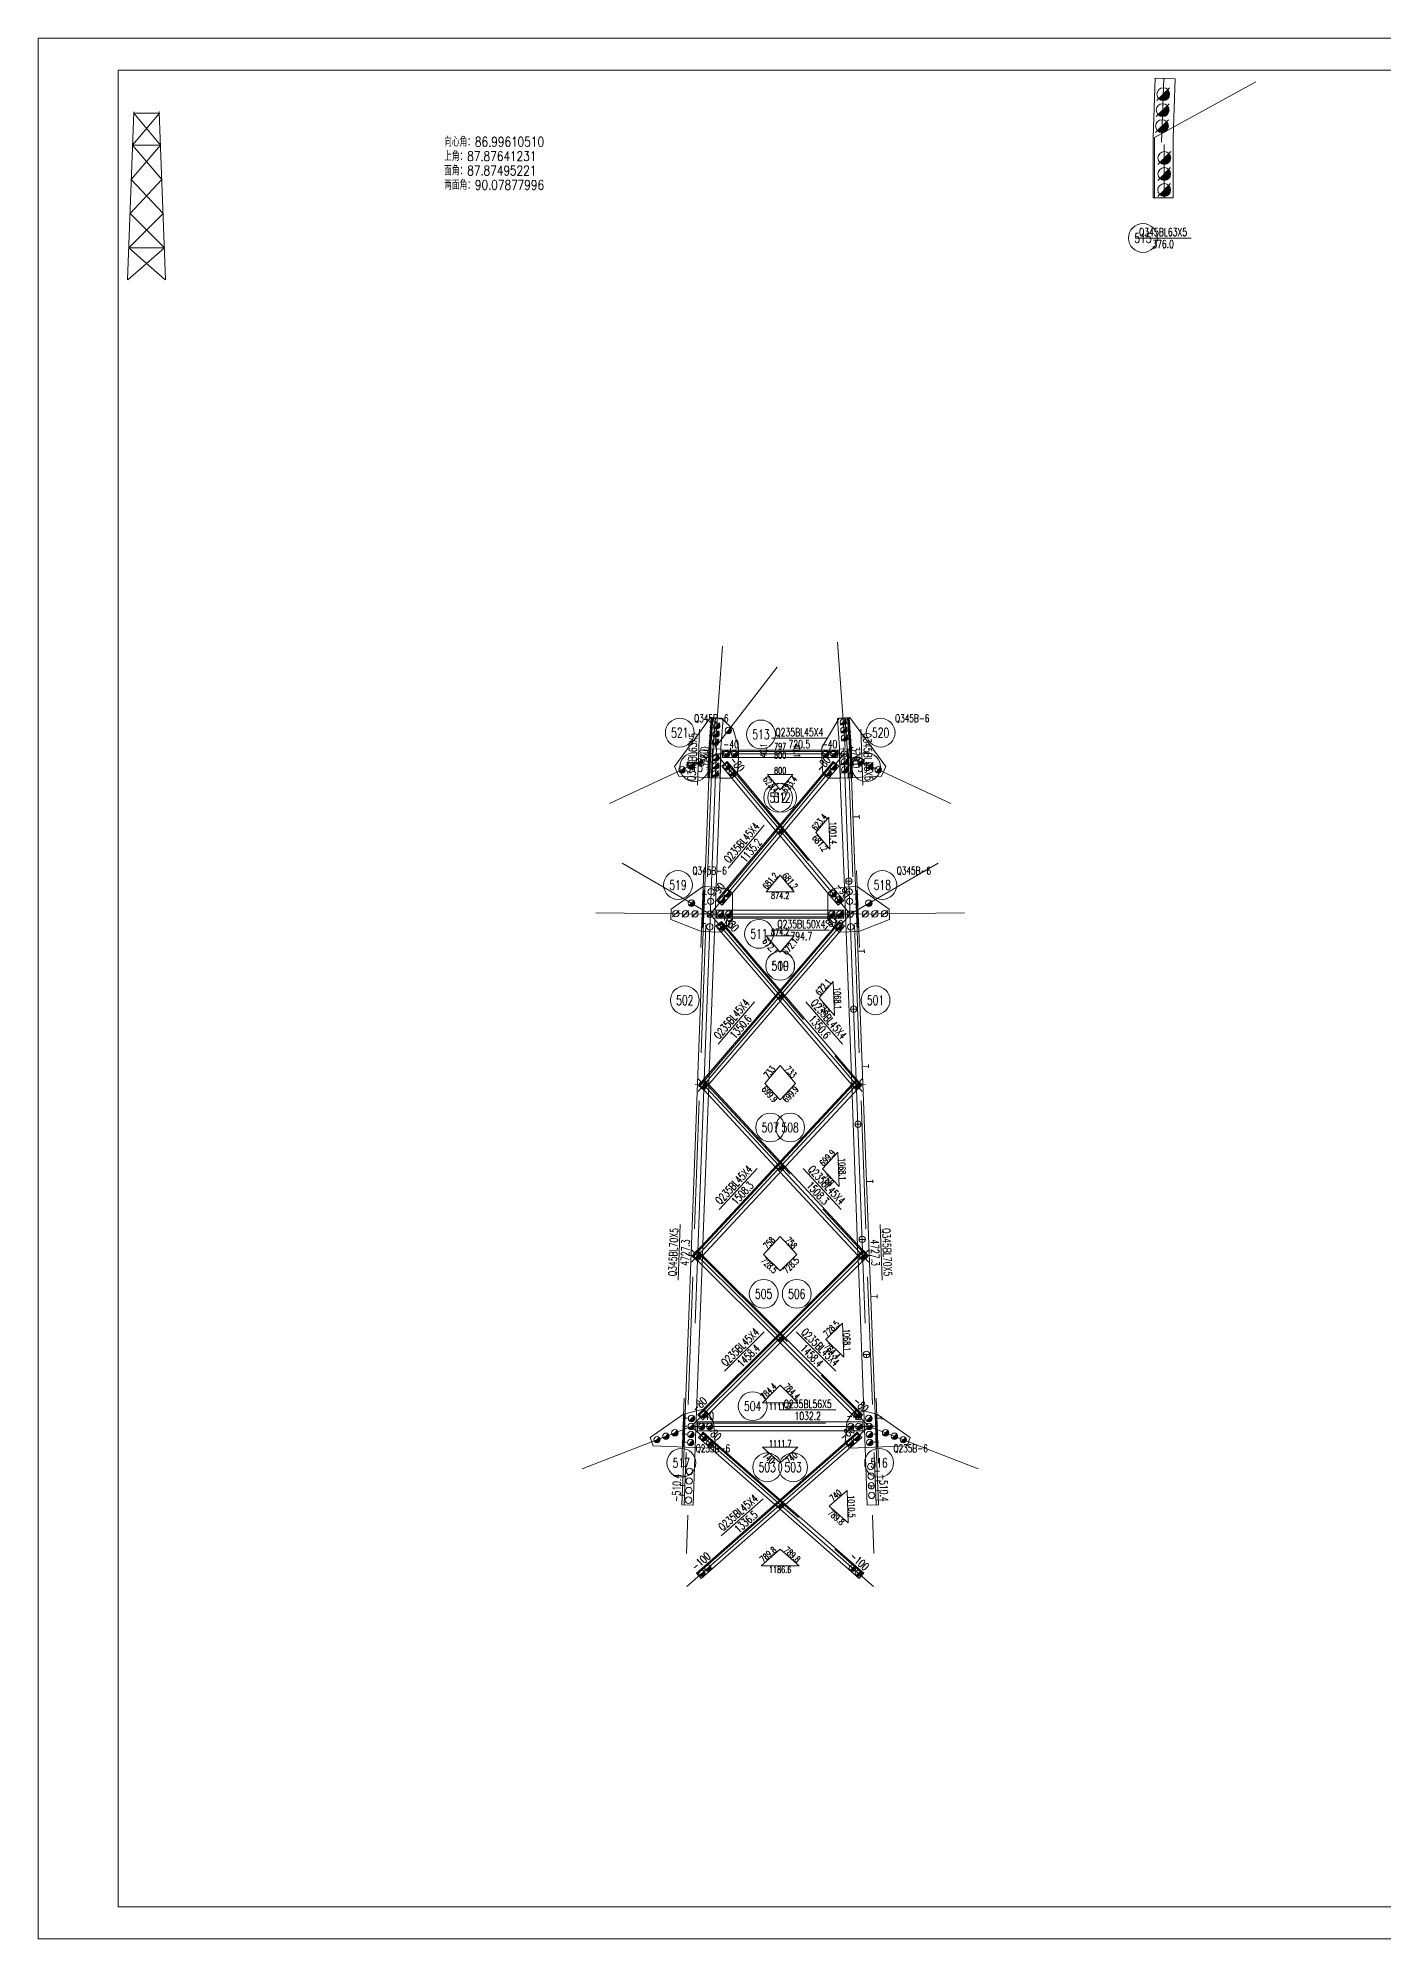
# Model space of a CAD drawing. Extents: x 0 to 841, y 0 to 594.
# Drawn here: x 0 to 420, y 0 to 594 of the extents above; entities that cross this region are included whole.
import ezdxf
from ezdxf.enums import TextEntityAlignment as Align

# ---------------------------------------------------------------- set-up
doc = ezdxf.new("R2010")
doc.units = 0
doc.header["$LTSCALE"] = 20
doc.header["$MEASUREMENT"] = 0
doc.linetypes.add('Dash', pattern=[2.75, 2, -0.75])
doc.linetypes.add('DashDot', pattern=[15.6, 9, -3, 0.6, -3])
doc.layers.get('0').update_dxf_attribs({"linetype": 'CONTINUOUS', "lineweight": 25})
doc.styles.get("Standard").update_dxf_attribs({"font": 'simplex', "width": 0.7, "bigfont": 'gbhzfs.shx'})

# ---------------------------------------------------------------- blocks, each defined once
blk = doc.blocks.new('M16X50S')
at = {"color": 3, "linetype": 'Continuous', "lineweight": 13}
blk.add_line((-1, -1), (1, 1), dxfattribs=at)
blk.add_circle((0, 0), 1, dxfattribs=at)
for radius in [0.9, 0.8, 0.7, 0.6, 0.5, 0.4, 0.3, 0.2, 0.1]:
    blk.add_arc((0, 0), radius, 225, 45, dxfattribs=at)
blk = doc.blocks.new('StepBolt')
at = {"color": 3, "linetype": 'Continuous', "lineweight": 13}
for p, q in [((-1, 0), (1, 0)), ((0, 0), (0, -1))]:
    blk.add_line(p, q, dxfattribs=at)
blk.add_circle((0, 0), 1, dxfattribs=at)
blk = doc.blocks.new('M16X40S')
at = {"color": 3, "linetype": 'Continuous', "lineweight": 13}
blk.add_line((-0.707, -0.707), (0.707, 0.707), dxfattribs=at)
blk.add_circle((0, 0), 1, dxfattribs=at)
for radius in [0.9, 0.8, 0.7, 0.6, 0.5, 0.4, 0.3, 0.2, 0.1]:
    blk.add_arc((0, 0), radius, 225, 45, dxfattribs=at)
blk = doc.blocks.new('M20X55S')
at = {"color": 3, "linetype": 'Continuous', "lineweight": 13}
blk.add_line((-1, -1), (1, 1), dxfattribs=at)
blk.add_circle((0, 0), 1, dxfattribs=at)
blk = doc.blocks.new('M20X45S')
at = {"color": 3, "linetype": 'Continuous', "lineweight": 13}
blk.add_circle((0, 0), 1, dxfattribs=at)

msp = doc.modelspace()

# ---------------------------------------------------------------- linework, layer by layer
at = {"color": 7, "linetype": 'Continuous', "lineweight": 18}
for p, q in [((0, 594), (841, 594)), ((0, 0), (0, 594)), ((25, 584), (831, 584)), ((25, 10), (25, 584)), ((25, 10), (831, 10)), ((0, 0), (841, 0))]:
    msp.add_line(p, q, dxfattribs=at)
at = {"color": 1, "linetype": 'Dash', "lineweight": 0}
for p, q in [((348.84, 562.87), (380.5, 580.36)), ((348.84, 544.02), (348.84, 562.87)), ((210.32, 381.64), (209.64, 372.32)), ((209.94, 372.3), (210.62, 381.62)), ((210.62, 381.62), (210.32, 381.64)), ((210.94, 372.26), (211.62, 381.55)), ((252.79, 372.26), (252.11, 381.55)), ((253.11, 381.62), (253.41, 381.64)), ((253.79, 372.3), (253.11, 381.62)), ((253.41, 381.64), (254.09, 372.32)), ((210.67, 371.84), (201.91, 135.66)), ((209.64, 372.32), (209.29, 362.92)), ((209.59, 362.9), (209.94, 372.3)), ((209.92, 371.87), (209.59, 362.9)), ((213.42, 371.74), (209.92, 371.87)), ((210.59, 362.84), (210.94, 372.26)), ((213.09, 362.74), (213.42, 371.74)), ((213.86, 371.44), (218.86, 371.44)), ((213.86, 369.19), (213.86, 371.44)), ((213.86, 371.04), (249.86, 371.04)), ((218.86, 369.19), (213.86, 369.19)), ((244.86, 371.44), (249.86, 371.44)), ((249.86, 369.19), (244.86, 369.19)), ((249.86, 371.44), (249.86, 369.19)), ((250.31, 371.74), (253.81, 371.87)), ((250.64, 362.74), (250.31, 371.74)), ((253.14, 362.84), (252.79, 372.26)), ((253.06, 371.84), (261.82, 135.66)), ((254.14, 362.9), (253.79, 372.3)), ((253.81, 371.87), (254.14, 362.9)), ((254.09, 372.32), (254.44, 362.92)), ((213.59, 366.52), (215.31, 367.96)), ((216.8, 362.68), (213.59, 366.52)), ((215.01, 367.7), (251.41, 324.19)), ((215.31, 367.96), (218.52, 364.13)), ((245.21, 364.13), (246.93, 362.68)), ((231.86, 344.67), (230.4, 346.42)), ((231.86, 348.18), (233.33, 346.42)), ((207.55, 316.09), (207.98, 327.59)), ((208.33, 328.83), (207.81, 314.83)), ((208.28, 327.58), (207.85, 316.08)), ((207.98, 327.59), (208.28, 327.58)), ((211.3, 314.69), (211.82, 328.7)), ((216.95, 326.84), (215.22, 328.28)), ((249.99, 323), (246.78, 326.84)), ((248.51, 328.28), (251.71, 324.45)), ((252.43, 314.69), (251.91, 328.7)), ((255.4, 328.83), (255.92, 314.83)), ((255.75, 327.59), (255.45, 327.58)), ((255.45, 327.58), (255.88, 316.08)), ((256.18, 316.09), (255.75, 327.59)), ((216.99, 321.51), (212.01, 321.51)), ((212.01, 321.51), (212.01, 319.01)), ((251.72, 321.51), (246.74, 321.51)), ((251.71, 324.45), (249.99, 323)), ((251.72, 319.01), (251.72, 321.51)), ((207.85, 316.08), (207.55, 316.09)), ((211.78, 316.5), (213.48, 317.97)), ((213.4, 314.6), (211.78, 316.5)), ((212.01, 319.41), (251.72, 319.41)), ((212.01, 319.01), (217.01, 319.01)), ((213.18, 317.71), (257.12, 266.38)), ((213.48, 317.97), (215.11, 316.07)), ((246.72, 319.01), (251.72, 319.01)), ((248.62, 316.07), (248.62, 316.07)), ((248.62, 316.07), (250.33, 314.6)), ((255.88, 316.08), (256.18, 316.09)), ((231.86, 293.04), (230.38, 294.77)), ((231.86, 296.5), (233.35, 294.77)), ((206.63, 267.29), (208.02, 268.59)), ((207.73, 268.31), (259.12, 213.07)), ((208.02, 268.59), (209.54, 266.96)), ((209.53, 266.95), (209.67, 270.57)), ((254.06, 270.57), (257.13, 266.99)), ((206.61, 266.8), (206.63, 267.29)), ((209.42, 263.78), (206.61, 266.8)), ((255.68, 265.22), (254.19, 266.96)), ((254.31, 263.78), (254.2, 266.96)), ((257.12, 266.46), (255.68, 265.22)), ((257.13, 266.99), (257.12, 266.46)), ((231.86, 239.65), (230.33, 241.3)), ((231.86, 242.95), (233.4, 241.3)), ((204.64, 213.87), (205.98, 215.21)), ((204.64, 213.37), (204.64, 213.87)), ((205.69, 214.93), (257.35, 163.5)), ((205.98, 215.21), (207.62, 213.58)), ((207.55, 213.52), (207.68, 216.96)), ((256.05, 216.96), (259.1, 213.68)), ((207.44, 210.58), (204.64, 213.37)), ((257.72, 211.85), (256.11, 213.58)), ((256.29, 210.58), (256.17, 213.64)), ((259.12, 213.15), (257.72, 211.85)), ((259.1, 213.68), (259.12, 213.15)), ((231.86, 186.26), (230.27, 187.85)), ((231.86, 189.44), (233.46, 187.85)), ((201.91, 163.98), (201.54, 153.99)), ((202.22, 164.11), (201.83, 153.7)), ((201.84, 153.98), (202.21, 163.97)), ((202.21, 163.97), (201.91, 163.98)), ((205.33, 153.57), (205.75, 165.01)), ((206.07, 161.55), (211.07, 161.55)), ((206.07, 158.75), (206.07, 161.55)), ((206.07, 161.15), (257.66, 161.15)), ((209.46, 163.95), (207.87, 165.55)), ((252.66, 161.55), (257.66, 161.55)), ((256.05, 162.19), (254.27, 163.95)), ((255.86, 165.55), (257.63, 163.78)), ((257.63, 163.78), (256.05, 162.19)), ((257.66, 161.55), (257.66, 158.75)), ((258.4, 153.57), (257.98, 165.01)), ((261.51, 164.11), (261.9, 153.7)), ((261.82, 163.98), (261.52, 163.97)), ((261.52, 163.97), (261.89, 153.98)), ((262.19, 153.99), (261.82, 163.98)), ((211.3, 158.75), (206.07, 158.75)), ((206.35, 156.68), (207.84, 158.37)), ((210.11, 153.38), (206.35, 156.68)), ((207.57, 158.07), (257.75, 113.98)), ((207.84, 158.37), (211.59, 155.07)), ((252.14, 155.07), (253.62, 153.38)), ((257.66, 158.75), (252.43, 158.75)), ((201.54, 153.99), (201.84, 153.98)), ((261.89, 153.98), (262.19, 153.99)), ((231.86, 137.26), (233.57, 135.76)), ((231.86, 134.26), (230.16, 135.76))]:
    msp.add_line(p, q, dxfattribs=at)
at = {"color": 2, "linetype": 'DashDot', "lineweight": 0}
for p, q in [((351.72, 581.4), (350.99, 561.48)), ((351.84, 544.02), (351.88, 560.68)), ((213.87, 403.96), (211.54, 372.29)), ((249.77, 405.2), (252.19, 372.29)), ((230.94, 397.43), (211.54, 372.29)), ((211.86, 370.29), (178.55, 354.79)), ((211.94, 372.29), (202.22, 110.11)), ((251.86, 370.29), (210.01, 320.26)), ((211.86, 370.29), (251.86, 370.29)), ((211.86, 370.29), (253.72, 320.26)), ((251.79, 372.29), (261.51, 110.11)), ((251.87, 370.29), (285.18, 354.79)), ((182.54, 336.19), (210, 320.25)), ((281.19, 336.19), (253.73, 320.25)), ((210.01, 320.26), (174.26, 320.66)), ((253.72, 320.26), (206.24, 264.8)), ((210.01, 320.26), (253.72, 320.26)), ((210.01, 320.26), (257.49, 264.8)), ((253.72, 320.26), (289.47, 320.66)), ((257.57, 268.9), (204.18, 211.5)), ((206.16, 268.9), (259.55, 211.5)), ((259.63, 215.46), (204.07, 160.15)), ((204.1, 215.46), (259.66, 160.15)), ((204.07, 160.16), (170.04, 146.96)), ((259.66, 160.15), (202.72, 110.11)), ((204.07, 160.15), (259.66, 160.15)), ((204.07, 160.15), (261.01, 110.11)), ((259.66, 160.16), (293.69, 146.96))]:
    msp.add_line(p, q, dxfattribs=at)
at = {"color": 7, "linetype": 'Continuous', "lineweight": 0}
for p, q in [((29.92, 570.88), (27.98, 518.44)), ((37.91, 570.48), (29.54, 560.47)), ((29.91, 570.48), (37.91, 570.48)), ((29.91, 570.48), (38.28, 560.47)), ((37.89, 570.88), (39.84, 518.44)), ((38.28, 560.47), (29.14, 549.79)), ((29.54, 560.47), (38.28, 560.47)), ((29.54, 560.47), (38.68, 549.79)), ((38.68, 549.79), (28.75, 539.12)), ((29.14, 549.79), (39.07, 539.12)), ((39.07, 539.12), (28.35, 528.45)), ((28.75, 539.12), (39.47, 528.45)), ((39.47, 528.45), (28.08, 518.44)), ((28.35, 528.45), (39.47, 528.45)), ((28.35, 528.45), (39.74, 518.44)), ((248.72, 367.7), (212.32, 324.19)), ((250.55, 317.71), (206.65, 266.42)), ((256, 268.31), (204.65, 213.11)), ((258.03, 214.93), (206.38, 163.5)), ((256.16, 158.07), (205.98, 113.98))]:
    msp.add_line(p, q, dxfattribs=at)
at = {"color": 7, "linetype": 'Continuous', "lineweight": 13}
for p, q in [((342.74, 531.51), (360.24, 531.51)), ((206, 360.54), (206.65, 378.03)), ((229.11, 375.19), (246.61, 375.19)), ((257.73, 360.54), (257.08, 378.03)), ((226.89, 348.07), (215.66, 334.65)), ((229.73, 315.26), (247.23, 315.26)), ((223.82, 292.86), (212.44, 279.57)), ((239.91, 292.86), (251.29, 279.57)), ((224.69, 240.75), (212.77, 227.93)), ((239.04, 240.75), (250.96, 227.93)), ((200.66, 223.3), (200.01, 205.81)), ((263.07, 223.3), (263.72, 205.81)), ((226.87, 189.76), (214.47, 177.41)), ((236.86, 189.76), (249.26, 177.41)), ((231.71, 165.3), (249.21, 165.3)), ((226.54, 137.57), (213.39, 126.02))]:
    msp.add_line(p, q, dxfattribs=at)
at = {"color": 1, "linetype": 'Continuous', "lineweight": 0}
for p, q in [((227.88, 371.49), (227.86, 371.09)), ((227.86, 371.09), (235.86, 371.09)), ((235.85, 371.49), (227.88, 371.49)), ((235.86, 371.09), (235.85, 371.49)), ((235.86, 363.92), (227.86, 363.92)), ((227.86, 363.92), (231.86, 359.13)), ((231.86, 359.13), (235.86, 363.92)), ((247.03, 350.57), (243.03, 345.79)), ((247.4, 340.57), (247.03, 350.57)), ((243.03, 345.79), (247.4, 340.57)), ((231.86, 332.45), (227.49, 327.22)), ((227.49, 327.22), (236.24, 327.22)), ((236.24, 327.22), (231.86, 332.45)), ((236.24, 313.45), (227.49, 313.45)), ((227.49, 313.45), (231.86, 308.34)), ((231.86, 308.34), (236.24, 313.45)), ((248.42, 299.22), (244.05, 294.11)), ((248.82, 288.54), (248.42, 299.22)), ((244.05, 294.11), (248.82, 288.54)), ((231.86, 272.9), (227.1, 267.33)), ((227.1, 267.33), (231.86, 262.21)), ((236.63, 267.33), (231.86, 272.9)), ((231.86, 262.21), (236.63, 267.33)), ((249.87, 245.82), (245.1, 240.7)), ((250.27, 235.15), (249.87, 245.82)), ((245.1, 240.7), (250.27, 235.15)), ((231.86, 219.48), (226.7, 213.93)), ((226.7, 213.93), (231.86, 208.79)), ((237.03, 213.93), (231.86, 219.48)), ((231.86, 208.79), (237.03, 213.93)), ((251.32, 192.43), (246.16, 187.29)), ((251.72, 181.76), (251.32, 192.43)), ((246.16, 187.29), (251.72, 181.76)), ((231.86, 173.06), (226.31, 167.53)), ((237.42, 167.53), (231.86, 173.06)), ((226.31, 167.53), (237.42, 167.53)), ((237.42, 153.63), (226.31, 153.63)), ((226.31, 153.63), (231.86, 148.75)), ((231.86, 148.75), (237.42, 153.63)), ((252.75, 140.17), (247.19, 135.29)), ((253.12, 130.07), (252.75, 140.17)), ((247.19, 135.29), (253.12, 130.07)), ((231.86, 121.82), (225.93, 116.61)), ((237.8, 116.61), (231.86, 121.82)), ((225.93, 116.61), (237.8, 116.61))]:
    msp.add_line(p, q, dxfattribs=at)
at = {"color": 6, "linetype": 'Continuous', "lineweight": 13}
for p, q in [((208.01, 333.84), (207.12, 309.86)), ((256.61, 309.86), (255.72, 333.84)), ((201.9, 168.98), (201.15, 148.72)), ((262.58, 148.72), (261.83, 168.98))]:
    msp.add_line(p, q, dxfattribs=at)
at = {"color": 7, "linetype": 'Continuous', "lineweight": 0}
for points in [[(348.34, 562.87), (349.02, 581.5)], [(349.02, 581.5), (355.31, 581.27)], [(355.31, 581.27), (354.64, 562.87)], [(348.34, 544.02), (348.34, 562.87)], [(354.64, 562.87), (354.64, 544.02)], [(354.64, 544.02), (348.34, 544.02)], [(210.13, 381.67), (198.82, 366.32)], [(213.42, 381.43), (210.13, 381.67)], [(210.19, 372.29), (210.87, 381.6)], [(210.87, 381.6), (214.01, 381.37)], [(214.01, 381.37), (213.34, 372.17)], [(217.22, 378.02), (213.42, 381.43)], [(250.31, 381.43), (244.86, 372.29)], [(252.86, 381.6), (249.72, 381.37)], [(249.72, 381.37), (250.39, 372.17)], [(253.6, 381.67), (250.31, 381.43)], [(253.54, 372.29), (252.86, 381.6)], [(264.91, 366.32), (253.6, 381.67)], [(218.86, 372.29), (217.22, 378.02)], [(209.84, 362.86), (210.19, 372.29)], [(213.34, 372.17), (212.99, 362.75)], [(218.52, 364.13), (218.86, 369.19)], [(218.86, 369.19), (218.86, 372.29)], [(218.86, 371.44), (244.86, 371.44)], [(244.86, 369.19), (218.86, 369.19)], [(244.86, 372.29), (244.86, 369.19)], [(244.86, 369.19), (245.21, 364.13)], [(250.39, 372.17), (250.74, 362.75)], [(253.89, 362.86), (253.54, 372.29)], [(198.82, 366.32), (200.21, 363.33)], [(200.21, 363.33), (213.09, 362.74)], [(209.59, 362.9), (208.33, 328.83)], [(209.29, 362.92), (209.29, 362.88)], [(209.29, 362.88), (209.59, 362.87)], [(209.59, 362.87), (209.59, 362.9)], [(212.99, 362.75), (209.84, 362.86)], [(211.82, 328.7), (213.09, 362.74)], [(248.42, 367.96), (212.01, 324.45)], [(213.09, 362.74), (216.8, 362.68)], [(213.74, 323), (250.14, 366.52)], [(216.8, 362.68), (218.52, 364.13)], [(230.4, 346.42), (216.8, 362.68)], [(218.52, 364.13), (231.86, 348.18)], [(246.93, 362.68), (250.64, 362.74)], [(250.14, 366.52), (248.42, 367.96)], [(250.64, 362.74), (263.52, 363.33)], [(251.91, 328.7), (250.64, 362.74)], [(250.74, 362.75), (253.89, 362.86)], [(254.14, 362.9), (255.4, 328.83)], [(254.14, 362.87), (254.14, 362.9)], [(254.44, 362.88), (254.14, 362.87)], [(254.44, 362.92), (254.44, 362.88)], [(263.52, 363.33), (264.91, 366.32)], [(246.78, 326.84), (231.86, 344.67)], [(233.33, 346.42), (248.51, 328.28)], [(207.83, 328.84), (197.78, 321.75)], [(211.82, 328.7), (207.83, 328.84)], [(215.22, 328.28), (211.82, 328.7)], [(217.01, 319.01), (216.95, 326.84)], [(246.78, 326.84), (246.72, 319.01)], [(248.51, 328.28), (246.78, 326.84)], [(251.91, 328.7), (248.51, 328.28)], [(255.9, 328.84), (251.91, 328.7)], [(265.95, 321.75), (255.9, 328.84)], [(197.78, 321.75), (197.74, 318.6)], [(212.01, 324.45), (213.74, 323)], [(246.74, 321.51), (216.99, 321.51)], [(265.99, 318.6), (265.95, 321.75)], [(197.74, 318.6), (207.31, 314.85)], [(207.81, 314.83), (202.22, 164.11)], [(250.25, 317.97), (206.34, 266.69)], [(207.31, 314.85), (213.4, 314.6)], [(208.05, 265.22), (251.95, 316.5)], [(213.4, 314.6), (215.11, 316.07)], [(215.11, 316.07), (217.01, 319.01)], [(215.11, 316.07), (231.86, 296.5)], [(217.01, 319.01), (246.72, 319.01)], [(246.72, 319.01), (248.62, 316.07)], [(251.95, 316.5), (250.25, 317.97)], [(250.33, 314.6), (256.42, 314.85)], [(255.92, 314.83), (261.51, 164.11)], [(256.42, 314.85), (265.99, 318.6)], [(209.67, 270.57), (211.3, 314.69)], [(230.38, 294.77), (213.4, 314.6)], [(250.33, 314.6), (250.33, 314.6)], [(254.2, 266.96), (252.43, 314.69)], [(254.19, 266.96), (231.86, 293.04)], [(233.35, 294.77), (254.06, 270.57)], [(255.71, 268.59), (204.36, 213.38)], [(257.36, 267.05), (255.71, 268.59)], [(206.01, 211.85), (257.36, 267.05)], [(206.34, 266.69), (208.05, 265.22)], [(207.68, 216.96), (209.53, 266.95)], [(230.33, 241.3), (209.42, 263.78)], [(209.54, 266.96), (231.86, 242.95)], [(256.17, 213.64), (254.31, 263.78)], [(256.11, 213.58), (231.86, 239.65)], [(233.4, 241.3), (256.05, 216.96)], [(257.75, 215.21), (206.1, 163.78)], [(259.34, 213.62), (257.75, 215.21)], [(204.36, 213.38), (206.01, 211.85)], [(205.75, 165.01), (207.55, 213.52)], [(230.27, 187.85), (207.44, 210.58)], [(207.62, 213.58), (231.86, 189.44)], [(207.68, 162.19), (259.34, 213.62)], [(257.98, 165.01), (256.29, 210.58)], [(254.27, 163.95), (231.86, 186.26)], [(233.46, 187.85), (255.86, 165.55)], [(201.71, 163.99), (191.21, 156.69)], [(207.87, 165.55), (201.71, 163.99)], [(206.1, 163.78), (207.68, 162.19)], [(211.07, 161.55), (209.46, 163.95)], [(211.07, 161.55), (252.66, 161.55)], [(211.59, 155.07), (211.07, 161.55)], [(252.66, 161.55), (252.14, 155.07)], [(254.27, 163.95), (252.66, 161.55)], [(255.86, 165.55), (254.27, 163.95)], [(262.02, 163.99), (255.86, 165.55)], [(272.52, 156.69), (262.02, 163.99)], [(191.21, 156.69), (192.21, 154.07)], [(255.89, 158.37), (205.71, 114.28)], [(207.2, 112.59), (257.38, 156.68)], [(210.11, 153.38), (211.59, 155.07)], [(252.43, 158.75), (211.3, 158.75)], [(211.59, 155.07), (231.86, 137.26)], [(257.38, 156.68), (255.89, 158.37)], [(271.52, 154.07), (272.52, 156.69)], [(192.21, 154.07), (210.11, 153.38)], [(201.83, 153.7), (201.16, 135.69)], [(204.66, 135.56), (205.33, 153.57)], [(230.16, 135.76), (210.11, 153.38)], [(253.62, 153.38), (271.52, 154.07)], [(259.07, 135.56), (258.4, 153.57)], [(261.9, 153.7), (262.57, 135.69)], [(201.16, 135.69), (204.66, 135.56)], [(256.53, 112.59), (231.86, 134.26)], [(233.57, 135.76), (258.02, 114.28)], [(262.57, 135.69), (259.07, 135.56)], [(205.71, 114.28), (207.2, 112.59)], [(258.02, 114.28), (256.53, 112.59)]]:
    msp.add_lwpolyline(points, dxfattribs=at)
at = {"color": 3, "linetype": 'Continuous', "lineweight": 20}
for points in [[(209.71, 376.08), (211.21, 375.97)], [(209.9, 378.57), (211.39, 378.46)], [(253.74, 379.82), (252.25, 379.71)], [(253.92, 377.32), (252.43, 377.21)], [(254.11, 374.83), (252.61, 374.72)], [(209.12, 370.4), (210.62, 370.34)], [(209.53, 373.58), (211.03, 373.47)], [(216.36, 372.19), (216.36, 370.69)], [(218.86, 372.19), (218.86, 370.69)], [(244.86, 372.19), (244.86, 370.69)], [(247.36, 372.19), (247.36, 370.69)], [(254.66, 369.15), (253.16, 369.09)], [(208.93, 365.4), (210.43, 365.34)], [(209.02, 367.9), (210.52, 367.84)], [(254.75, 366.65), (253.25, 366.59)], [(254.84, 364.15), (253.35, 364.09)], [(256.6, 350.66), (254.6, 350.59)], [(256.61, 350.16), (256.58, 351.16)], [(207.37, 323.36), (208.87, 323.3)], [(207.48, 326.35), (208.98, 326.3)], [(256.25, 326.35), (254.75, 326.3)], [(256.36, 323.36), (254.86, 323.3)], [(207.15, 317.36), (208.65, 317.31)], [(207.26, 320.36), (208.76, 320.3)], [(214.51, 318.26), (214.51, 319.76)], [(217.01, 318.26), (217.01, 319.76)], [(246.72, 318.26), (246.72, 319.76)], [(249.22, 318.26), (249.22, 319.76)], [(256.47, 320.36), (254.97, 320.3)], [(256.58, 317.36), (255.08, 317.31)], [(258.17, 308.19), (258.13, 309.19)], [(258.15, 308.69), (256.15, 308.62)], [(259.49, 272.72), (257.49, 272.64)], [(259.5, 272.22), (259.47, 273.22)], [(205.28, 266.99), (206.78, 266.93)], [(258.45, 266.99), (256.95, 266.93)], [(260.82, 236.74), (258.82, 236.67)], [(260.84, 236.24), (260.8, 237.24)], [(203.3, 213.62), (204.8, 213.56)], [(260.43, 213.62), (258.93, 213.56)], [(262.15, 200.77), (260.16, 200.69)], [(262.17, 200.27), (262.14, 201.27)], [(201.42, 162.75), (202.92, 162.69)], [(263.56, 162.79), (261.56, 162.72)], [(263.58, 162.29), (263.54, 163.29)], [(201.14, 155.25), (202.64, 155.2)], [(201.23, 157.75), (202.73, 157.69)], [(201.32, 160.25), (202.82, 160.19)], [(262.41, 160.25), (260.91, 160.19)], [(262.5, 157.75), (261, 157.69)], [(262.59, 155.25), (261.09, 155.2)], [(200.75, 144.71), (202.25, 144.65)], [(200.86, 147.71), (202.36, 147.65)], [(262.93, 146.21), (261.43, 146.15)], [(263.04, 143.21), (261.54, 143.16)], [(200.53, 138.71), (202.03, 138.66)], [(200.64, 141.71), (202.14, 141.66)], [(263.15, 140.21), (261.65, 140.16)], [(263.26, 137.22), (261.76, 137.16)]]:
    msp.add_lwpolyline(points, dxfattribs=at)
at = {"color": 3, "linetype": 'Continuous', "lineweight": 13}
for centre in [(29.91, 570.48), (29.91, 570.48), (29.92, 570.88), (37.89, 570.88), (37.91, 570.48), (37.91, 570.48), (29.54, 560.47), (29.54, 560.47), (29.54, 560.47), (38.28, 560.47), (38.28, 560.47), (38.28, 560.47), (29.14, 549.79), (29.14, 549.79), (38.68, 549.79), (38.68, 549.79), (28.75, 539.12), (28.75, 539.12), (39.07, 539.12), (39.07, 539.12), (28.35, 528.45), (28.35, 528.45), (28.35, 528.45), (39.47, 528.45), (39.47, 528.45), (39.47, 528.45), (27.98, 518.44), (28.08, 518.44), (39.74, 518.44), (39.84, 518.44)]:
    msp.add_circle(centre, 0.01, dxfattribs=at)
at = {"color": 7, "linetype": 'Continuous', "lineweight": 13}
for centre in [(345.19, 531.51), (200.49, 376.93), (225.86, 376.39), (263.24, 376.93), (205.01, 366.19), (258.72, 366.19), (231.24, 356.63), (232.49, 356.63), (199.95, 329.34), (263.78, 329.34), (225.25, 314.06), (231.85, 304.09), (231.88, 304.09), (202.06, 293.32), (261.67, 293.32), (228.76, 253.56), (234.97, 253.56), (226.69, 201.58), (237.04, 201.58), (223.27, 166.5), (200.97, 148.78), (227.83, 147.39), (235.9, 147.39), (262.76, 148.78)]:
    msp.add_circle(centre, 4.5, dxfattribs=at)

# ---------------------------------------------------------------- block references
at = {"color": 3, "linetype": 'Continuous', "lineweight": 13, "xscale": 2.000000000000455, "yscale": 2.000000000000455, "zscale": 2.000000000000455}
for p in [(351.54, 576.45), (351.36, 571.46), (351.17, 566.46), (351.87, 556.52), (351.85, 551.52), (351.84, 546.52)]:
    msp.add_blockref('M16X50S', p, dxfattribs=at)
at = {"color": 3, "linetype": 'Continuous', "lineweight": 13}
for name, p in [('M16X50S', (251.6, 380.27)), ('M16X50S', (211.67, 374.04)), ('M16X50S', (211.85, 376.53)), ('M16X50S', (212.04, 379.02)), ('M16X40S', (215.66, 377.63)), ('M16X50S', (251.78, 377.77)), ('M16X50S', (251.97, 375.28)), ('M16X40S', (206.65, 367.87)), ('M16X50S', (211.82, 369.04)), ('M16X40S', (215.11, 370.29)), ('M16X40S', (217.61, 370.29)), ('M16X40S', (246.11, 370.29)), ('M16X40S', (248.61, 370.29)), ('StepBolt', (251.86, 370.29)), ('M16X50S', (251.96, 367.8)), ('M16X40S', (257.08, 367.87)), ('M16X40S', (201.22, 365.34)), ('M16X40S', (203.94, 366.6)), ('M16X50S', (211.63, 364.05)), ('M16X50S', (211.73, 366.55)), ('M16X40S', (215.23, 366.26)), ('M16X40S', (216.84, 364.35)), ('M16X40S', (246.89, 364.35)), ('M16X40S', (248.5, 366.26)), ('M16X50S', (252.05, 365.3)), ('M16X40S', (259.79, 366.6)), ('M16X40S', (262.51, 365.34)), ('M16X50S', (231.86, 346.38)), ('M20X45S', (210.27, 327.25)), ('M16X40S', (215.3, 326.58)), ('M16X40S', (248.43, 326.58)), ('StepBolt', (253.34, 330.53)), ('M20X45S', (253.46, 327.25)), ('M20X55S', (199.27, 320.38)), ('M20X55S', (202.27, 320.34)), ('M16X40S', (204.16, 323.64)), ('M20X55S', (205.26, 320.31)), ('M20X55S', (210.01, 320.26)), ('M20X45S', (210.16, 324.25)), ('M16X50S', (213.26, 320.26)), ('M16X40S', (213.7, 324.67)), ('M16X50S', (215.76, 320.26)), ('M16X50S', (247.97, 320.26)), ('M16X40S', (250.03, 324.67)), ('M16X50S', (250.47, 320.26)), ('M20X45S', (253.57, 324.25)), ('M20X55S', (253.72, 320.26)), ('M20X55S', (258.47, 320.31)), ('M16X40S', (259.57, 323.64)), ('M20X55S', (261.46, 320.34)), ('M20X55S', (264.46, 320.38)), ('M20X45S', (209.86, 316.26)), ('M16X40S', (213.42, 316.27)), ('M16X40S', (250.31, 316.27)), ('M20X45S', (253.87, 316.26)), ('M16X40S', (231.86, 294.73)), ('StepBolt', (254.82, 290.56)), ('M16X50S', (208.03, 266.89)), ('M16X50S', (255.7, 266.89)), ('StepBolt', (256.16, 254.58)), ('M16X40S', (231.86, 241.27)), ('M16X50S', (206.05, 213.52)), ('StepBolt', (257.49, 218.61)), ('M16X50S', (257.68, 213.52)), ('M16X40S', (231.87, 187.82)), ('StepBolt', (258.82, 182.63)), ('M16X40S', (204.07, 160.15)), ('M16X40S', (204.17, 162.64)), ('M16X40S', (207.32, 160.15)), ('M16X40S', (207.79, 163.85)), ('M16X40S', (209.82, 160.15)), ('M16X40S', (253.91, 160.15)), ('M16X40S', (255.94, 163.85)), ('M16X40S', (256.41, 160.15)), ('M16X40S', (259.56, 162.64)), ('M16X40S', (259.66, 160.15)), ('M16X40S', (193.38, 156.01)), ('M16X40S', (196.17, 157.09)), ('M16X40S', (198.95, 158.17)), ('M16X40S', (203.89, 155.15)), ('M16X40S', (203.98, 157.65)), ('M16X40S', (208.02, 156.68)), ('M16X40S', (209.89, 155.03)), ('M16X40S', (253.84, 155.03)), ('M16X40S', (255.71, 156.68)), ('M16X40S', (259.75, 157.65)), ('M16X40S', (259.84, 155.15)), ('M16X40S', (264.78, 158.17)), ('M16X40S', (267.56, 157.09)), ('M16X40S', (270.35, 156.01)), ('M20X45S', (260.12, 147.61)), ('M20X45S', (203.44, 143.11)), ('M20X45S', (203.55, 146.11)), ('M20X45S', (260.23, 144.61)), ('StepBolt', (260.34, 141.61)), ('M20X45S', (203.22, 137.11)), ('M20X45S', (203.33, 140.11)), ('M16X50S', (231.86, 135.72)), ('M20X45S', (260.46, 138.61)), ('M16X40S', (207.41, 114.24)), ('M16X40S', (209.29, 115.89)), ('M16X40S', (254.44, 115.89)), ('M16X40S', (256.32, 114.24))]:
    msp.add_blockref(name, p, dxfattribs=at)

# ---------------------------------------------------------------- texts
at = {"color": 7, "linetype": 'Continuous', "lineweight": 13, "width": 0.8}
for s, p in [('上角：87.87641231', (126.88, 554.69)), ('向心角：86.99610510', (126.88, 559.19)), ('面角：87.87495221', (126.88, 550.19)), ('两面角：90.07877996', (126.88, 545.69))]:
    msp.add_text(s, height=3, dxfattribs=at).set_placement(p, align=Align.BOTTOM_LEFT)
at = {"color": 7, "linetype": 'Continuous', "lineweight": 13, "width": 0.7}
for s, height, p in [('Q345BL63X5', 2.5, (351.49, 533.38)), ('515', 3, (345.19, 531.51)), ('376.0', 2.5, (351.49, 529.63)), ('521', 3, (200.49, 376.93)), ('-40', 2.5, (216.49, 373.32)), ('513', 3, (225.86, 376.39)), ('Q235BL45X4', 2.5, (237.86, 377.07)), ('720.5', 2.5, (237.86, 373.32)), ('-40', 2.5, (247.24, 373.32)), ('520', 3, (263.24, 376.93)), ('515', 3, (205.01, 366.19)), ('514', 3, (258.72, 366.19)), ('512', 3, (231.24, 356.63)), ('512', 3, (232.49, 356.63)), ('519', 3, (199.95, 329.34)), ('518', 3, (263.78, 329.34)), ('-40', 2.5, (214.63, 317.13)), ('511', 3, (225.25, 314.06)), ('Q235BL50X4', 2.5, (238.48, 317.13)), ('-40', 2.5, (249.1, 317.13)), ('794.7', 2.5, (238.48, 313.38)), ('510', 3, (231.85, 304.09)), ('509', 3, (231.88, 304.09)), ('502', 3, (202.06, 293.32)), ('501', 3, (261.67, 293.32)), ('507', 3, (228.76, 253.56)), ('508', 3, (234.97, 253.56)), ('505', 3, (226.69, 201.58)), ('506', 3, (237.04, 201.58)), ('504', 3, (223.27, 166.5)), ('Q235BL56X5', 2.5, (240.46, 167.17)), ('-40', 2.5, (208.7, 163.42)), ('1032.2', 2.5, (240.46, 163.42)), ('-40', 2.5, (255.03, 163.42)), ('517', 3, (200.97, 148.78)), ('503', 3, (227.83, 147.39)), ('503', 3, (235.9, 147.39)), ('516', 3, (262.76, 148.78))]:
    msp.add_text(s, height=height, dxfattribs=at).set_placement(p, align=Align.MIDDLE_CENTER)
for s, p in [('Q345B-6', (204.99, 381.43)), ('Q345B-6', (267.74, 381.43)), ('Q345B-6', (204.45, 333.84)), ('Q345B-6', (268.28, 333.84)), ('Q235B-6', (205.47, 153.28)), ('Q235B-6', (267.26, 153.28))]:
    msp.add_text(s, height=2.4, dxfattribs=at).set_placement(p, align=Align.MIDDLE_LEFT)
for s, rotation, p in [('Q345BL63X5', 87.87641, (204.45, 369.36)), ('Q345BL63X5', 272.12359, (259.28, 369.36)), ('-10', 87.87641, (207.95, 369.31)), ('376.0', 87.87641, (208.2, 369.22)), ('-80', 309.91351, (218.44, 367.15)), ('-80', 50.08649, (245.29, 367.15)), ('376.0', 272.12359, (255.53, 369.22)), ('-10', 272.12359, (255.78, 369.31)), ('Q235BL45X4', 50.08649, (219.83, 342.56)), ('1135.2', 50.08649, (222.71, 340.15)), ('-90', 50.08649, (212.26, 327.66)), ('-90', 309.91351, (251.47, 327.66)), ('-80', 310.56653, (216.62, 317.19)), ('-80', 49.43347, (247.11, 317.19)), ('Q235BL45X4', 49.43347, (216.7, 287.44)), ('Q235BL45X4', 310.56653, (247.03, 287.44)), ('1350.6', 49.43347, (219.55, 285)), ('1350.6', 310.56653, (244.18, 285)), ('Q235BL45X4', 47.06943, (217.36, 235.62)), ('Q235BL45X4', 312.93057, (246.37, 235.62)), ('1508.3', 47.06943, (220.1, 233.06)), ('1508.3', 312.93057, (243.63, 233.06)), ('Q345BL70X5', 87.87641, (198.46, 214.62)), ('Q345BL70X5', 272.12359, (265.27, 214.62)), ('4727.3', 87.87641, (202.21, 214.48)), ('4727.3', 272.12359, (261.52, 214.48)), ('Q235BL45X4', 44.87385, (219.35, 184.91)), ('Q235BL45X4', 315.12615, (244.38, 184.91)), ('1458.4', 44.87385, (221.99, 182.26)), ('1458.4', 315.12615, (241.74, 182.26)), ('-80', 44.87385, (206.63, 166.96)), ('-80', 315.12615, (257.1, 166.96)), ('-80', 318.69329, (211.05, 158.05)), ('-80', 41.30671, (252.68, 158.05)), ('-510.4', 87.87641, (199.49, 141)), ('-510.4', 272.12359, (264.24, 141)), ('Q235BL45X4', 41.30671, (218.73, 133.2)), ('1336.5', 41.30671, (221.2, 130.38)), ('-100', 41.30671, (207.11, 118)), ('-100', 318.69329, (256.62, 118))]:
    msp.add_text(s, height=2.5, rotation=rotation, dxfattribs=at).set_placement(p, align=Align.MIDDLE_CENTER)
at = {"color": 7, "linetype": 'Continuous', "lineweight": 20, "width": 0.7}
for s, rotation, p in [('40.1', 87.87641, (226.67, 371.34)), ('40.1', 272.12359, (237.06, 371.34)), ('623.4', 309.91351, (228.94, 360.75)), ('623.4', 50.08649, (234.79, 360.75)), ('623.4', 50.08649, (244.11, 348.95)), ('681.2', 309.91354, (244.29, 342.41)), ('1001.4', 272.12359, (248.41, 345.61)), ('681.2', 50.08647, (228.76, 330.61)), ('681.2', 309.91354, (234.97, 330.61)), ('874.2', 0.00001, (231.86, 326.02)), ('874.2', 0.00001, (231.86, 314.65)), ('672.1', 310.56658, (228.77, 310.12)), ('672.1', 49.43339, (234.96, 310.12)), ('672.1', 49.43339, (245.32, 297.44)), ('733', 310.56649, (245.52, 290.55)), ('1068.1', 272.12359, (249.82, 293.92)), ('733', 49.43352, (228.57, 270.9)), ('733', 310.56649, (235.16, 270.9)), ('699.9', 312.9305, (228.6, 263.95)), ('699.9', 47.06948, (235.13, 263.95)), ('699.9', 47.06948, (246.61, 244.08)), ('758', 312.93057, (246.81, 237.11)), ('1068.1', 272.12359, (251.27, 240.53)), ('758', 47.06943, (228.4, 217.52)), ('758', 312.93057, (235.32, 217.52)), ('728.5', 315.12615, (228.44, 210.51)), ('728.5', 44.87385, (235.29, 210.51)), ('728.5', 44.87385, (247.89, 190.71)), ('1068.1', 272.12359, (252.72, 187.14)), ('784.4', 315.12615, (248.09, 183.67)), ('784.4', 44.87385, (228.24, 171.14)), ('784.4', 315.12615, (235.49, 171.14)), ('1111.7', 0, (231.86, 166.33)), ('1111.7', 0, (231.86, 154.83)), ('740', 318.69329, (228.29, 150.29)), ('740', 41.30671, (235.44, 150.29)), ('740', 41.30671, (249.17, 138.63)), ('1010.5', 272.12359, (254.13, 135.17)), ('789.8', 318.69329, (249.36, 131.78)), ('789.8', 41.30671, (228.11, 120.12)), ('789.8', 318.69329, (235.62, 120.12)), ('1186.6', 360, (231.86, 115.41))]:
    msp.add_text(s, height=2, rotation=rotation, dxfattribs=at).set_placement(p, align=Align.MIDDLE_CENTER)
for s, p in [('797', (231.86, 372.69)), ('800', (231.86, 369.89)), ('800', (231.86, 365.12))]:
    msp.add_text(s, height=2, dxfattribs=at).set_placement(p, align=Align.MIDDLE_CENTER)

doc.saveas('drawing.dxf')
